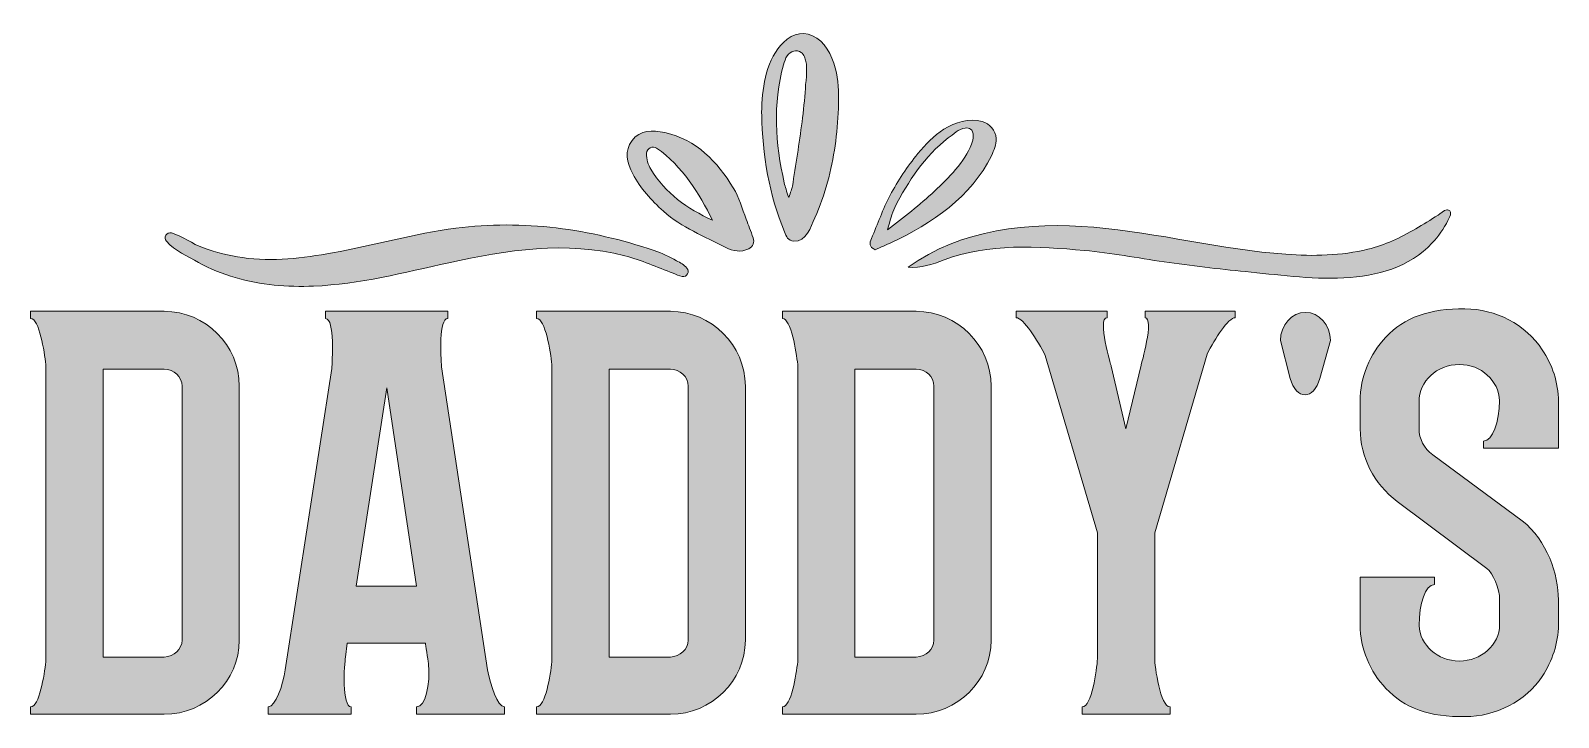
# Model space of a CAD drawing. Header units: inches. Extents: x 139 to 930, y -893 to -186.
# Drawn here: x 177 to 890, y -507 to -186 of the extents above; entities that cross this region are included whole.
import ezdxf

# ---------------------------------------------------------------- set-up
doc = ezdxf.new("R2010")
doc.units = ezdxf.units.IN
doc.header["$MEASUREMENT"] = 0
doc.layers.add('Layer 1', color=7, linetype='Continuous')

# ---------------------------------------------------------------- blocks, each defined once
blk = doc.blocks.new('block 3')
at = {"layer": 'Layer 1', "true_color": 0xe43b40}
h = blk.add_hatch(color=13, dxfattribs=at)
h.dxf.hatch_style = 2
edge = h.paths.add_edge_path()
edge.add_spline(control_points=[(177.06, -505.28), (177.06, -505.28), (177.06, -501.9), (177.06, -501.9), (181.2, -501.9), (183.45, -486.87), (184.21, -480.85), (184.21, -480.85), (184.21, -342.15), (184.21, -342.15), (183.45, -336.13), (181.2, -320.72), (177.06, -320.72), (177.06, -320.72), (177.06, -317.34), (177.06, -317.34), (177.06, -317.34), (239.46, -317.34), (239.46, -317.34), (258.63, -317.34), (274.42, -333.12), (274.42, -352.29), (274.42, -352.29), (274.42, -470.7), (274.42, -470.7), (274.42, -489.87), (258.63, -505.28), (239.46, -505.28), (239.46, -505.28), (177.06, -505.28), (177.06, -505.28)], knot_values=[0, 0, 0, 0, 1, 1, 1, 2, 2, 2, 3, 3, 3, 4, 4, 4, 5, 5, 5, 6, 6, 6, 7, 7, 7, 8, 8, 8, 9, 9, 9, 10, 10, 10, 10], degree=3, periodic=1)
edge = h.paths.add_edge_path()
edge.add_spline(control_points=[(210.89, -478.6), (210.89, -478.6), (239.46, -478.6), (239.46, -478.6), (243.97, -478.6), (247.73, -474.84), (247.73, -470.7), (247.73, -470.7), (247.73, -352.29), (247.73, -352.29), (247.73, -347.78), (243.97, -344.4), (239.46, -344.4), (239.46, -344.4), (210.89, -344.4), (210.89, -344.4), (210.89, -344.4), (210.89, -478.6), (210.89, -478.6)], knot_values=[0, 0, 0, 0, 1, 1, 1, 2, 2, 2, 3, 3, 3, 4, 4, 4, 5, 5, 5, 6, 6, 6, 6], degree=3, periodic=1)
h = blk.add_hatch(color=13, dxfattribs=at)
h.dxf.hatch_style = 2
edge = h.paths.add_edge_path()
edge.add_spline(control_points=[(398.1, -501.9), (398.1, -501.9), (398.1, -505.28), (398.1, -505.28), (398.1, -505.28), (357.12, -505.28), (357.12, -505.28), (357.12, -505.28), (357.12, -501.9), (357.12, -501.9), (361.26, -501.9), (363.51, -491.38), (362.76, -481.6), (362.39, -480.1), (361.26, -472.21), (361.26, -472.21), (361.26, -472.21), (324.8, -472.21), (324.8, -472.21), (324.8, -472.21), (324.04, -478.6), (324.04, -478.6), (323.29, -481.98), (322.16, -501.9), (326.68, -501.9), (326.68, -501.9), (326.68, -505.28), (326.68, -505.28), (326.68, -505.28), (287.96, -505.28), (287.96, -505.28), (287.96, -505.28), (287.96, -501.9), (287.96, -501.9), (291.34, -501.9), (294.72, -491.75), (295.85, -484.61), (295.85, -484.61), (317.65, -344.02), (317.65, -344.02), (317.65, -341.02), (319.16, -320.72), (314.65, -320.72), (314.65, -320.72), (314.65, -317.34), (314.65, -317.34), (314.65, -317.34), (371.78, -317.34), (371.78, -317.34), (371.78, -317.34), (371.78, -320.72), (371.78, -320.72), (367.27, -320.72), (368.4, -338.39), (368.78, -343.27), (368.78, -343.27), (390.2, -484.61), (390.2, -484.61), (391.71, -491.75), (394.71, -501.9), (398.1, -501.9)], knot_values=[0, 0, 0, 0, 1, 1, 1, 2, 2, 2, 3, 3, 3, 4, 4, 4, 5, 5, 5, 6, 6, 6, 7, 7, 7, 8, 8, 8, 9, 9, 9, 10, 10, 10, 11, 11, 11, 12, 12, 12, 13, 13, 13, 14, 14, 14, 15, 15, 15, 16, 16, 16, 17, 17, 17, 18, 18, 18, 19, 19, 19, 20, 20, 20, 20], degree=3, periodic=1)
h.paths.add_polyline_path([(357.12, -445.52), (343.21, -353.05), (328.93, -445.52)])
h = blk.add_hatch(color=13, dxfattribs=at)
h.dxf.hatch_style = 2
edge = h.paths.add_edge_path()
edge.add_spline(control_points=[(413.13, -505.28), (413.13, -505.28), (413.13, -501.9), (413.13, -501.9), (417.27, -501.9), (419.52, -486.87), (420.27, -480.85), (420.27, -480.85), (420.27, -342.15), (420.27, -342.15), (419.52, -336.13), (417.27, -320.72), (413.13, -320.72), (413.13, -320.72), (413.13, -317.34), (413.13, -317.34), (413.13, -317.34), (475.53, -317.34), (475.53, -317.34), (494.7, -317.34), (510.49, -333.12), (510.49, -352.29), (510.49, -352.29), (510.49, -470.7), (510.49, -470.7), (510.49, -489.87), (494.7, -505.28), (475.53, -505.28), (475.53, -505.28), (413.13, -505.28), (413.13, -505.28)], knot_values=[0, 0, 0, 0, 1, 1, 1, 2, 2, 2, 3, 3, 3, 4, 4, 4, 5, 5, 5, 6, 6, 6, 7, 7, 7, 8, 8, 8, 9, 9, 9, 10, 10, 10, 10], degree=3, periodic=1)
edge = h.paths.add_edge_path()
edge.add_spline(control_points=[(446.96, -478.6), (446.96, -478.6), (475.53, -478.6), (475.53, -478.6), (480.04, -478.6), (483.8, -474.84), (483.8, -470.7), (483.8, -470.7), (483.8, -352.29), (483.8, -352.29), (483.8, -347.78), (480.04, -344.4), (475.53, -344.4), (475.53, -344.4), (446.96, -344.4), (446.96, -344.4), (446.96, -344.4), (446.96, -478.6), (446.96, -478.6)], knot_values=[0, 0, 0, 0, 1, 1, 1, 2, 2, 2, 3, 3, 3, 4, 4, 4, 5, 5, 5, 6, 6, 6, 6], degree=3, periodic=1)
h = blk.add_hatch(color=13, dxfattribs=at)
h.dxf.hatch_style = 2
edge = h.paths.add_edge_path()
edge.add_spline(control_points=[(527.78, -505.28), (527.78, -505.28), (527.78, -501.9), (527.78, -501.9), (531.92, -501.9), (534.17, -486.87), (534.92, -480.85), (534.92, -480.85), (534.92, -342.15), (534.92, -342.15), (534.17, -336.13), (531.92, -320.72), (527.78, -320.72), (527.78, -320.72), (527.78, -317.34), (527.78, -317.34), (527.78, -317.34), (590.18, -317.34), (590.18, -317.34), (609.35, -317.34), (625.14, -333.12), (625.14, -352.29), (625.14, -352.29), (625.14, -470.7), (625.14, -470.7), (625.14, -489.87), (609.35, -505.28), (590.18, -505.28), (590.18, -505.28), (527.78, -505.28), (527.78, -505.28)], knot_values=[0, 0, 0, 0, 1, 1, 1, 2, 2, 2, 3, 3, 3, 4, 4, 4, 5, 5, 5, 6, 6, 6, 7, 7, 7, 8, 8, 8, 9, 9, 9, 10, 10, 10, 10], degree=3, periodic=1)
edge = h.paths.add_edge_path()
edge.add_spline(control_points=[(561.61, -478.6), (561.61, -478.6), (590.18, -478.6), (590.18, -478.6), (594.69, -478.6), (598.45, -474.84), (598.45, -470.7), (598.45, -470.7), (598.45, -352.29), (598.45, -352.29), (598.45, -347.78), (594.69, -344.4), (590.18, -344.4), (590.18, -344.4), (561.61, -344.4), (561.61, -344.4), (561.61, -344.4), (561.61, -478.6), (561.61, -478.6)], knot_values=[0, 0, 0, 0, 1, 1, 1, 2, 2, 2, 3, 3, 3, 4, 4, 4, 5, 5, 5, 6, 6, 6, 6], degree=3, periodic=1)
h = blk.add_hatch(color=13, dxfattribs=at)
h.dxf.hatch_style = 2
edge = h.paths.add_edge_path()
edge.add_spline(control_points=[(650.33, -338.01), (646.94, -330.87), (640.18, -320.34), (636.79, -320.34), (636.79, -320.34), (636.79, -317.34), (636.79, -317.34), (636.79, -317.34), (679.27, -317.34), (679.27, -317.34), (679.27, -317.34), (679.27, -320.34), (679.27, -320.34), (674.38, -320.34), (681.15, -342.9), (681.15, -342.9), (681.15, -342.9), (687.91, -372.22), (687.91, -372.22), (687.91, -372.22), (695.06, -342.52), (695.06, -342.52), (695.06, -342.52), (701.45, -320.34), (696.94, -320.34), (696.94, -320.34), (696.94, -317.34), (696.94, -317.34), (696.94, -317.34), (739.04, -317.34), (739.04, -317.34), (739.04, -317.34), (739.04, -320.34), (739.04, -320.34), (735.66, -320.34), (729.64, -330.12), (725.88, -337.26), (725.88, -337.26), (701.45, -420.71), (701.45, -420.71), (701.45, -420.71), (701.45, -478.97), (701.45, -478.97), (701.45, -483.11), (704.08, -501.9), (708.59, -501.9), (708.59, -501.9), (708.59, -505.28), (708.59, -505.28), (708.59, -505.28), (667.62, -505.28), (667.62, -505.28), (667.62, -505.28), (667.62, -501.9), (667.62, -501.9), (672.13, -501.9), (674.38, -484.61), (674.76, -479.35), (674.76, -479.35), (674.76, -420.71), (674.76, -420.71), (674.76, -420.71), (650.33, -338.01), (650.33, -338.01)], knot_values=[0, 0, 0, 0, 1, 1, 1, 2, 2, 2, 3, 3, 3, 4, 4, 4, 5, 5, 5, 6, 6, 6, 7, 7, 7, 8, 8, 8, 9, 9, 9, 10, 10, 10, 11, 11, 11, 12, 12, 12, 13, 13, 13, 14, 14, 14, 15, 15, 15, 16, 16, 16, 17, 17, 17, 18, 18, 18, 19, 19, 19, 20, 20, 20, 21, 21, 21, 21], degree=3, periodic=1)
h = blk.add_hatch(color=13, dxfattribs=at)
h.dxf.hatch_style = 2
edge = h.paths.add_edge_path()
edge.add_spline(control_points=[(783.4, -331), (783.4, -331), (778.51, -348.66), (778.51, -348.66), (775.5, -358.81), (767.61, -358.81), (764.6, -348.66), (764.6, -348.66), (760.09, -331), (760.09, -331), (760.09, -323.85), (765.35, -317.84), (771.74, -317.84), (778.13, -317.84), (783.4, -323.85), (783.4, -331)], knot_values=[0, 0, 0, 0, 1, 1, 1, 2, 2, 2, 3, 3, 3, 4, 4, 4, 5, 5, 5, 5], degree=3, periodic=1)
h = blk.add_hatch(color=13, dxfattribs=at)
h.dxf.hatch_style = 2
edge = h.paths.add_edge_path()
edge.add_spline(control_points=[(882.26, -335.38), (886.77, -342.15), (889.78, -350.41), (889.78, -359.44), (889.78, -359.44), (889.78, -381.24), (889.78, -381.24), (889.78, -381.24), (862.34, -381.24), (862.34, -381.24), (862.34, -381.24), (854.82, -381.24), (854.82, -381.24), (854.82, -381.24), (854.82, -377.86), (854.82, -377.86), (859.33, -377.86), (861.96, -368.83), (862.34, -359.06), (861.96, -349.66), (853.69, -342.15), (843.54, -342.15), (833.01, -342.15), (824.75, -350.04), (824.75, -359.44), (824.75, -359.44), (824.75, -372.22), (824.75, -372.22), (824.75, -376.73), (827, -381.24), (831.14, -384.24), (831.14, -384.24), (872.86, -415.07), (872.86, -415.07), (884.51, -424.09), (889.78, -440.25), (889.78, -451.91), (889.78, -451.91), (889.78, -463.56), (889.78, -463.56), (889.78, -472.21), (886.77, -480.47), (882.26, -487.62), (874.37, -499.27), (860.46, -506.41), (846.17, -506.41), (830.01, -506.79), (817.6, -502.28), (809.33, -493.26), (801.82, -485.36), (797.3, -474.84), (797.3, -463.56), (797.3, -463.56), (797.3, -441.38), (797.3, -441.38), (797.3, -441.38), (831.89, -441.38), (831.89, -441.38), (831.89, -441.38), (831.89, -444.76), (831.89, -444.76), (827.75, -444.76), (824.75, -453.79), (824.75, -463.94), (825.12, -472.96), (833.39, -480.47), (843.54, -480.47), (853.69, -480.47), (862.34, -472.96), (862.34, -463.56), (862.34, -463.56), (862.34, -451.91), (862.34, -451.91), (862.34, -446.64), (859.33, -439.5), (856.32, -437.25), (856.32, -437.25), (814.6, -406.05), (814.6, -406.05), (803.7, -397.78), (797.3, -385.37), (797.3, -372.22), (797.3, -372.22), (797.3, -359.44), (797.3, -359.44), (797.3, -347.78), (801.82, -337.26), (809.33, -329.36), (817.6, -320.34), (830.01, -315.83), (846.17, -316.21), (860.46, -316.21), (874.37, -323.35), (882.26, -335.38)], knot_values=[0, 0, 0, 0, 1, 1, 1, 2, 2, 2, 3, 3, 3, 4, 4, 4, 5, 5, 5, 6, 6, 6, 7, 7, 7, 8, 8, 8, 9, 9, 9, 10, 10, 10, 11, 11, 11, 12, 12, 12, 13, 13, 13, 14, 14, 14, 15, 15, 15, 16, 16, 16, 17, 17, 17, 18, 18, 18, 19, 19, 19, 20, 20, 20, 21, 21, 21, 22, 22, 22, 23, 23, 23, 24, 24, 24, 25, 25, 25, 26, 26, 26, 27, 27, 27, 28, 28, 28, 29, 29, 29, 30, 30, 30, 31, 31, 31, 31], degree=3, periodic=1)
at = {"layer": 'Layer 1', "lineweight": 0}
blk.add_lwpolyline([(357.12, -445.52), (343.21, -353.05), (328.93, -445.52), (357.12, -445.52)], dxfattribs=at)
for points, knots in [([(177.06, -505.28), (177.06, -505.28), (177.06, -501.9), (177.06, -501.9), (181.2, -501.9), (183.45, -486.87), (184.21, -480.85), (184.21, -480.85), (184.21, -342.15), (184.21, -342.15), (183.45, -336.13), (181.2, -320.72), (177.06, -320.72), (177.06, -320.72), (177.06, -317.34), (177.06, -317.34), (177.06, -317.34), (239.46, -317.34), (239.46, -317.34), (258.63, -317.34), (274.42, -333.12), (274.42, -352.29), (274.42, -352.29), (274.42, -470.7), (274.42, -470.7), (274.42, -489.87), (258.63, -505.28), (239.46, -505.28), (239.46, -505.28), (177.06, -505.28), (177.06, -505.28)], [0, 0, 0, 0, 1, 1, 1, 2, 2, 2, 3, 3, 3, 4, 4, 4, 5, 5, 5, 6, 6, 6, 7, 7, 7, 8, 8, 8, 9, 9, 9, 10, 10, 10, 10]), ([(398.1, -501.9), (398.1, -501.9), (398.1, -505.28), (398.1, -505.28), (398.1, -505.28), (357.12, -505.28), (357.12, -505.28), (357.12, -505.28), (357.12, -501.9), (357.12, -501.9), (361.26, -501.9), (363.51, -491.38), (362.76, -481.6), (362.39, -480.1), (361.26, -472.21), (361.26, -472.21), (361.26, -472.21), (324.8, -472.21), (324.8, -472.21), (324.8, -472.21), (324.04, -478.6), (324.04, -478.6), (323.29, -481.98), (322.16, -501.9), (326.68, -501.9), (326.68, -501.9), (326.68, -505.28), (326.68, -505.28), (326.68, -505.28), (287.96, -505.28), (287.96, -505.28), (287.96, -505.28), (287.96, -501.9), (287.96, -501.9), (291.34, -501.9), (294.72, -491.75), (295.85, -484.61), (295.85, -484.61), (317.65, -344.02), (317.65, -344.02), (317.65, -341.02), (319.16, -320.72), (314.65, -320.72), (314.65, -320.72), (314.65, -317.34), (314.65, -317.34), (314.65, -317.34), (371.78, -317.34), (371.78, -317.34), (371.78, -317.34), (371.78, -320.72), (371.78, -320.72), (367.27, -320.72), (368.4, -338.39), (368.78, -343.27), (368.78, -343.27), (390.2, -484.61), (390.2, -484.61), (391.71, -491.75), (394.71, -501.9), (398.1, -501.9)], [0, 0, 0, 0, 1, 1, 1, 2, 2, 2, 3, 3, 3, 4, 4, 4, 5, 5, 5, 6, 6, 6, 7, 7, 7, 8, 8, 8, 9, 9, 9, 10, 10, 10, 11, 11, 11, 12, 12, 12, 13, 13, 13, 14, 14, 14, 15, 15, 15, 16, 16, 16, 17, 17, 17, 18, 18, 18, 19, 19, 19, 20, 20, 20, 20]), ([(413.13, -505.28), (413.13, -505.28), (413.13, -501.9), (413.13, -501.9), (417.27, -501.9), (419.52, -486.87), (420.27, -480.85), (420.27, -480.85), (420.27, -342.15), (420.27, -342.15), (419.52, -336.13), (417.27, -320.72), (413.13, -320.72), (413.13, -320.72), (413.13, -317.34), (413.13, -317.34), (413.13, -317.34), (475.53, -317.34), (475.53, -317.34), (494.7, -317.34), (510.49, -333.12), (510.49, -352.29), (510.49, -352.29), (510.49, -470.7), (510.49, -470.7), (510.49, -489.87), (494.7, -505.28), (475.53, -505.28), (475.53, -505.28), (413.13, -505.28), (413.13, -505.28)], [0, 0, 0, 0, 1, 1, 1, 2, 2, 2, 3, 3, 3, 4, 4, 4, 5, 5, 5, 6, 6, 6, 7, 7, 7, 8, 8, 8, 9, 9, 9, 10, 10, 10, 10]), ([(527.78, -505.28), (527.78, -505.28), (527.78, -501.9), (527.78, -501.9), (531.92, -501.9), (534.17, -486.87), (534.92, -480.85), (534.92, -480.85), (534.92, -342.15), (534.92, -342.15), (534.17, -336.13), (531.92, -320.72), (527.78, -320.72), (527.78, -320.72), (527.78, -317.34), (527.78, -317.34), (527.78, -317.34), (590.18, -317.34), (590.18, -317.34), (609.35, -317.34), (625.14, -333.12), (625.14, -352.29), (625.14, -352.29), (625.14, -470.7), (625.14, -470.7), (625.14, -489.87), (609.35, -505.28), (590.18, -505.28), (590.18, -505.28), (527.78, -505.28), (527.78, -505.28)], [0, 0, 0, 0, 1, 1, 1, 2, 2, 2, 3, 3, 3, 4, 4, 4, 5, 5, 5, 6, 6, 6, 7, 7, 7, 8, 8, 8, 9, 9, 9, 10, 10, 10, 10]), ([(650.33, -338.01), (646.94, -330.87), (640.18, -320.34), (636.79, -320.34), (636.79, -320.34), (636.79, -317.34), (636.79, -317.34), (636.79, -317.34), (679.27, -317.34), (679.27, -317.34), (679.27, -317.34), (679.27, -320.34), (679.27, -320.34), (674.38, -320.34), (681.15, -342.9), (681.15, -342.9), (681.15, -342.9), (687.91, -372.22), (687.91, -372.22), (687.91, -372.22), (695.06, -342.52), (695.06, -342.52), (695.06, -342.52), (701.45, -320.34), (696.94, -320.34), (696.94, -320.34), (696.94, -317.34), (696.94, -317.34), (696.94, -317.34), (739.04, -317.34), (739.04, -317.34), (739.04, -317.34), (739.04, -320.34), (739.04, -320.34), (735.66, -320.34), (729.64, -330.12), (725.88, -337.26), (725.88, -337.26), (701.45, -420.71), (701.45, -420.71), (701.45, -420.71), (701.45, -478.97), (701.45, -478.97), (701.45, -483.11), (704.08, -501.9), (708.59, -501.9), (708.59, -501.9), (708.59, -505.28), (708.59, -505.28), (708.59, -505.28), (667.62, -505.28), (667.62, -505.28), (667.62, -505.28), (667.62, -501.9), (667.62, -501.9), (672.13, -501.9), (674.38, -484.61), (674.76, -479.35), (674.76, -479.35), (674.76, -420.71), (674.76, -420.71), (674.76, -420.71), (650.33, -338.01), (650.33, -338.01)], [0, 0, 0, 0, 1, 1, 1, 2, 2, 2, 3, 3, 3, 4, 4, 4, 5, 5, 5, 6, 6, 6, 7, 7, 7, 8, 8, 8, 9, 9, 9, 10, 10, 10, 11, 11, 11, 12, 12, 12, 13, 13, 13, 14, 14, 14, 15, 15, 15, 16, 16, 16, 17, 17, 17, 18, 18, 18, 19, 19, 19, 20, 20, 20, 21, 21, 21, 21]), ([(783.4, -331), (783.4, -331), (778.51, -348.66), (778.51, -348.66), (775.5, -358.81), (767.61, -358.81), (764.6, -348.66), (764.6, -348.66), (760.09, -331), (760.09, -331), (760.09, -323.85), (765.35, -317.84), (771.74, -317.84), (778.13, -317.84), (783.4, -323.85), (783.4, -331)], [0, 0, 0, 0, 1, 1, 1, 2, 2, 2, 3, 3, 3, 4, 4, 4, 5, 5, 5, 5]), ([(882.26, -335.38), (886.77, -342.15), (889.78, -350.41), (889.78, -359.44), (889.78, -359.44), (889.78, -381.24), (889.78, -381.24), (889.78, -381.24), (862.34, -381.24), (862.34, -381.24), (862.34, -381.24), (854.82, -381.24), (854.82, -381.24), (854.82, -381.24), (854.82, -377.86), (854.82, -377.86), (859.33, -377.86), (861.96, -368.83), (862.34, -359.06), (861.96, -349.66), (853.69, -342.15), (843.54, -342.15), (833.01, -342.15), (824.75, -350.04), (824.75, -359.44), (824.75, -359.44), (824.75, -372.22), (824.75, -372.22), (824.75, -376.73), (827, -381.24), (831.14, -384.24), (831.14, -384.24), (872.86, -415.07), (872.86, -415.07), (884.51, -424.09), (889.78, -440.25), (889.78, -451.91), (889.78, -451.91), (889.78, -463.56), (889.78, -463.56), (889.78, -472.21), (886.77, -480.47), (882.26, -487.62), (874.37, -499.27), (860.46, -506.41), (846.17, -506.41), (830.01, -506.79), (817.6, -502.28), (809.33, -493.26), (801.82, -485.36), (797.3, -474.84), (797.3, -463.56), (797.3, -463.56), (797.3, -441.38), (797.3, -441.38), (797.3, -441.38), (831.89, -441.38), (831.89, -441.38), (831.89, -441.38), (831.89, -444.76), (831.89, -444.76), (827.75, -444.76), (824.75, -453.79), (824.75, -463.94), (825.12, -472.96), (833.39, -480.47), (843.54, -480.47), (853.69, -480.47), (862.34, -472.96), (862.34, -463.56), (862.34, -463.56), (862.34, -451.91), (862.34, -451.91), (862.34, -446.64), (859.33, -439.5), (856.32, -437.25), (856.32, -437.25), (814.6, -406.05), (814.6, -406.05), (803.7, -397.78), (797.3, -385.37), (797.3, -372.22), (797.3, -372.22), (797.3, -359.44), (797.3, -359.44), (797.3, -347.78), (801.82, -337.26), (809.33, -329.36), (817.6, -320.34), (830.01, -315.83), (846.17, -316.21), (860.46, -316.21), (874.37, -323.35), (882.26, -335.38)], [0, 0, 0, 0, 1, 1, 1, 2, 2, 2, 3, 3, 3, 4, 4, 4, 5, 5, 5, 6, 6, 6, 7, 7, 7, 8, 8, 8, 9, 9, 9, 10, 10, 10, 11, 11, 11, 12, 12, 12, 13, 13, 13, 14, 14, 14, 15, 15, 15, 16, 16, 16, 17, 17, 17, 18, 18, 18, 19, 19, 19, 20, 20, 20, 21, 21, 21, 22, 22, 22, 23, 23, 23, 24, 24, 24, 25, 25, 25, 26, 26, 26, 27, 27, 27, 28, 28, 28, 29, 29, 29, 30, 30, 30, 31, 31, 31, 31]), ([(210.89, -478.6), (210.89, -478.6), (239.46, -478.6), (239.46, -478.6), (243.97, -478.6), (247.73, -474.84), (247.73, -470.7), (247.73, -470.7), (247.73, -352.29), (247.73, -352.29), (247.73, -347.78), (243.97, -344.4), (239.46, -344.4), (239.46, -344.4), (210.89, -344.4), (210.89, -344.4), (210.89, -344.4), (210.89, -478.6), (210.89, -478.6)], [0, 0, 0, 0, 1, 1, 1, 2, 2, 2, 3, 3, 3, 4, 4, 4, 5, 5, 5, 6, 6, 6, 6]), ([(446.96, -478.6), (446.96, -478.6), (475.53, -478.6), (475.53, -478.6), (480.04, -478.6), (483.8, -474.84), (483.8, -470.7), (483.8, -470.7), (483.8, -352.29), (483.8, -352.29), (483.8, -347.78), (480.04, -344.4), (475.53, -344.4), (475.53, -344.4), (446.96, -344.4), (446.96, -344.4), (446.96, -344.4), (446.96, -478.6), (446.96, -478.6)], [0, 0, 0, 0, 1, 1, 1, 2, 2, 2, 3, 3, 3, 4, 4, 4, 5, 5, 5, 6, 6, 6, 6]), ([(561.61, -478.6), (561.61, -478.6), (590.18, -478.6), (590.18, -478.6), (594.69, -478.6), (598.45, -474.84), (598.45, -470.7), (598.45, -470.7), (598.45, -352.29), (598.45, -352.29), (598.45, -347.78), (594.69, -344.4), (590.18, -344.4), (590.18, -344.4), (561.61, -344.4), (561.61, -344.4), (561.61, -344.4), (561.61, -478.6), (561.61, -478.6)], [0, 0, 0, 0, 1, 1, 1, 2, 2, 2, 3, 3, 3, 4, 4, 4, 5, 5, 5, 6, 6, 6, 6])]:
    blk.add_open_spline(points, degree=3, knots=knots, dxfattribs=at)
blk = doc.blocks.new('block 5')
at = {"layer": 'Layer 1', "true_color": 0xffffff}
h = blk.add_hatch(color=7, dxfattribs=at)
h.dxf.hatch_style = 2
edge = h.paths.add_edge_path()
edge.add_spline(control_points=[(518.11, -225.73), (518.09, -224.62), (518.1, -223.51), (518.13, -222.4), (518.43, -212.08), (520.61, -199.44), (528.24, -191.88), (532.7, -187.46), (538.48, -186.39), (543.81, -189.93), (549.07, -193.44), (551.72, -200.13), (552.96, -206.11), (554.09, -211.56), (554.13, -217.16), (553.91, -222.72), (553.47, -234.33), (551.92, -245.94), (548.83, -257.15), (547.27, -262.8), (545.32, -268.35), (542.93, -273.71), (541.02, -277.98), (538.95, -285.08), (533.12, -284.67), (530.27, -284.47), (529.65, -282.4), (528.74, -280.21), (521.73, -263.44), (518.34, -243.88), (518.11, -225.73)], knot_values=[0, 0, 0, 0, 1, 1, 1, 2, 2, 2, 3, 3, 3, 4, 4, 4, 5, 5, 5, 6, 6, 6, 7, 7, 7, 8, 8, 8, 9, 9, 9, 10, 10, 10, 10], degree=3, periodic=1)
edge = h.paths.add_edge_path()
edge.add_spline(control_points=[(538.05, -198.59), (537.71, -197.79), (537.23, -197.09), (536.55, -196.59), (534.5, -195.07), (531.44, -196.12), (530.04, -198.1), (529.16, -199.35), (528.71, -200.85), (528.3, -202.32), (523.24, -220.85), (524.5, -238.93), (528.65, -257.49), (529.07, -259.37), (529.77, -261.18), (530.73, -264.25), (531.61, -261.64), (532.25, -260.38), (532.45, -259.04), (533.92, -249.17), (535.66, -239), (536.93, -228.97), (537.6, -223.78), (538.14, -218.57), (538.48, -213.35), (538.78, -208.81), (539.91, -202.89), (538.05, -198.59)], knot_values=[0, 0, 0, 0, 1, 1, 1, 2, 2, 2, 3, 3, 3, 4, 4, 4, 5, 5, 5, 6, 6, 6, 7, 7, 7, 8, 8, 8, 9, 9, 9, 9], degree=3, periodic=1)
h = blk.add_hatch(color=7, dxfattribs=at)
h.dxf.hatch_style = 2
edge = h.paths.add_edge_path()
edge.add_spline(control_points=[(571.02, -288.65), (568.15, -287.25), (568.35, -285.47), (569.28, -283.37), (572.24, -276.67), (574.56, -269.76), (578.02, -263.24), (581.68, -256.36), (586.02, -249.83), (590.97, -243.8), (594.51, -239.5), (598.4, -235.4), (603.12, -232.43), (608.22, -229.22), (614.97, -227.04), (620.96, -228.81), (624.61, -229.9), (627.31, -232.87), (627.44, -236.77), (627.53, -239.55), (626.5, -242.24), (625.29, -244.75), (616.05, -263.91), (597.39, -276.45), (578.73, -285.24), (576.27, -286.4), (573.76, -287.44), (571.02, -288.65)], knot_values=[0, 0, 0, 0, 1, 1, 1, 2, 2, 2, 3, 3, 3, 4, 4, 4, 5, 5, 5, 6, 6, 6, 7, 7, 7, 8, 8, 8, 9, 9, 9, 9], degree=3, periodic=1)
edge = h.paths.add_edge_path()
edge.add_spline(control_points=[(615.5, -232.32), (614.91, -231.88), (614.08, -231.68), (612.97, -231.84), (610.11, -232.27), (607.38, -234.79), (605.17, -236.49), (594.01, -245.11), (586.49, -256.61), (580.18, -268.96), (578.78, -271.71), (578.21, -274.88), (576.79, -279.31), (584.29, -273.53), (591.85, -267.79), (598.74, -261.28), (605.1, -255.26), (612.79, -247.65), (616.06, -239.35), (616.97, -237.05), (617.27, -233.62), (615.5, -232.32)], knot_values=[0, 0, 0, 0, 1, 1, 1, 2, 2, 2, 3, 3, 3, 4, 4, 4, 5, 5, 5, 6, 6, 6, 7, 7, 7, 7], degree=3, periodic=1)
h = blk.add_hatch(color=7, dxfattribs=at)
h.dxf.hatch_style = 2
edge = h.paths.add_edge_path()
edge.add_spline(control_points=[(514.14, -283.07), (514.86, -285.04), (514, -287.31), (512.09, -288.19), (508.41, -289.89), (504.74, -289.41), (501.38, -287.6), (491.51, -282.27), (480.8, -278.38), (472.27, -270.65), (466.61, -265.52), (461.49, -260.08), (457.96, -253.26), (455.28, -248.08), (453.94, -242.46), (457.66, -237.62), (461.41, -232.74), (467.21, -232.75), (472.92, -233.99), (487.89, -237.24), (497.3, -247.55), (504.87, -259.79), (507.6, -264.2), (508.97, -269.46), (510.88, -274.37), (511.98, -277.17), (513.02, -280.01), (514.14, -283.07)], knot_values=[0, 0, 0, 0, 1, 1, 1, 2, 2, 2, 3, 3, 3, 4, 4, 4, 5, 5, 5, 6, 6, 6, 7, 7, 7, 8, 8, 8, 9, 9, 9, 9], degree=3, periodic=1)
edge = h.paths.add_edge_path()
edge.add_spline(control_points=[(495.19, -274.87), (488.92, -262.42), (481.12, -249.49), (469.12, -241.28), (467.17, -239.94), (464.55, -241.27), (464.42, -243.62), (464.26, -246.38), (465.21, -249.18), (466.37, -251.09), (473.17, -262.26), (483.4, -269.47), (495.19, -274.87)], knot_values=[0, 0, 0, 0, 1, 1, 1, 2, 2, 2, 3, 3, 3, 4, 4, 4, 4], degree=3, periodic=1)
h = blk.add_hatch(color=7, dxfattribs=at)
h.dxf.hatch_style = 2
edge = h.paths.add_edge_path()
edge.add_spline(control_points=[(837.67, -269.98), (837.95, -269.94), (838.22, -269.97), (838.48, -270.09), (840.52, -270.99), (838.87, -273.72), (838.24, -274.97), (836.31, -278.8), (833.81, -282.33), (830.88, -285.46), (809.36, -308.43), (771.58, -301.49), (743.84, -298.81), (731.13, -297.59), (718.45, -296.07), (705.82, -294.27), (693.41, -292.5), (681.11, -290.05), (668.65, -288.96), (646.96, -287.05), (623.87, -285.51), (603.22, -293.36), (597.81, -295.41), (592.31, -297.26), (586.44, -296.79), (610.8, -278.99), (642.96, -275.59), (673.03, -278.15), (703.1, -280.7), (732.55, -288.53), (762.65, -290.76), (775.3, -291.7), (788.45, -291.41), (800.94, -288.43), (808.85, -286.54), (816.18, -282.89), (823.18, -278.83), (826.7, -276.79), (830.15, -274.64), (833.62, -272.53), (834.62, -271.92), (836.26, -270.16), (837.67, -269.98)], knot_values=[0, 0, 0, 0, 1, 1, 1, 2, 2, 2, 3, 3, 3, 4, 4, 4, 5, 5, 5, 6, 6, 6, 7, 7, 7, 8, 8, 8, 9, 9, 9, 10, 10, 10, 11, 11, 11, 12, 12, 12, 13, 13, 13, 14, 14, 14, 14], degree=3, periodic=1)
h = blk.add_hatch(color=7, dxfattribs=at)
h.dxf.hatch_style = 2
edge = h.paths.add_edge_path()
edge.add_spline(control_points=[(240.45, -284.7), (238.88, -283), (240.53, -280.21), (242.77, -280.81), (248.19, -282.26), (252.47, -285.93), (257.7, -287.79), (263.61, -289.89), (269.72, -291.4), (275.92, -292.31), (290.13, -294.4), (303.99, -292.57), (317.95, -290.06), (337.19, -286.6), (356.05, -281.12), (375.43, -278.6), (406.87, -274.49), (438.01, -278.9), (467.9, -288.98), (471.56, -290.21), (475.08, -291.83), (478.44, -293.74), (480.09, -294.68), (481.91, -295.7), (483.24, -297.18), (484.74, -298.86), (483.25, -301.51), (481.03, -301.1), (479.58, -300.83), (478.23, -300.1), (476.84, -299.58), (469.33, -296.79), (461.94, -293.47), (454.21, -291.46), (426.95, -284.38), (399.17, -288.68), (372.15, -294.68), (351.29, -299.31), (330.44, -304.71), (309.1, -305.61), (296.82, -306.13), (284.36, -305.06), (272.53, -301.63), (266.61, -299.92), (260.85, -297.6), (255.46, -294.61), (250.23, -291.7), (244.56, -289.15), (240.45, -284.7)], knot_values=[0, 0, 0, 0, 1, 1, 1, 2, 2, 2, 3, 3, 3, 4, 4, 4, 5, 5, 5, 6, 6, 6, 7, 7, 7, 8, 8, 8, 9, 9, 9, 10, 10, 10, 11, 11, 11, 12, 12, 12, 13, 13, 13, 14, 14, 14, 15, 15, 15, 16, 16, 16, 16], degree=3, periodic=1)
at = {"layer": 'Layer 1', "lineweight": 0}
for points, knots in [([(518.11, -225.73), (518.09, -224.62), (518.1, -223.51), (518.13, -222.4), (518.43, -212.08), (520.61, -199.44), (528.24, -191.88), (532.7, -187.46), (538.48, -186.39), (543.81, -189.93), (549.07, -193.44), (551.72, -200.13), (552.96, -206.11), (554.09, -211.56), (554.13, -217.16), (553.91, -222.72), (553.47, -234.33), (551.92, -245.94), (548.83, -257.15), (547.27, -262.8), (545.32, -268.35), (542.93, -273.71), (541.02, -277.98), (538.95, -285.08), (533.12, -284.67), (530.27, -284.47), (529.65, -282.4), (528.74, -280.21), (521.73, -263.44), (518.34, -243.88), (518.11, -225.73)], [0, 0, 0, 0, 1, 1, 1, 2, 2, 2, 3, 3, 3, 4, 4, 4, 5, 5, 5, 6, 6, 6, 7, 7, 7, 8, 8, 8, 9, 9, 9, 10, 10, 10, 10]), ([(538.05, -198.59), (537.71, -197.79), (537.23, -197.09), (536.55, -196.59), (534.5, -195.07), (531.44, -196.12), (530.04, -198.1), (529.16, -199.35), (528.71, -200.85), (528.3, -202.32), (523.24, -220.85), (524.5, -238.93), (528.65, -257.49), (529.07, -259.37), (529.77, -261.18), (530.73, -264.25), (531.61, -261.64), (532.25, -260.38), (532.45, -259.04), (533.92, -249.17), (535.66, -239), (536.93, -228.97), (537.6, -223.78), (538.14, -218.57), (538.48, -213.35), (538.78, -208.81), (539.91, -202.89), (538.05, -198.59)], [0, 0, 0, 0, 1, 1, 1, 2, 2, 2, 3, 3, 3, 4, 4, 4, 5, 5, 5, 6, 6, 6, 7, 7, 7, 8, 8, 8, 9, 9, 9, 9]), ([(571.02, -288.65), (568.15, -287.25), (568.35, -285.47), (569.28, -283.37), (572.24, -276.67), (574.56, -269.76), (578.02, -263.24), (581.68, -256.36), (586.02, -249.83), (590.97, -243.8), (594.51, -239.5), (598.4, -235.4), (603.12, -232.43), (608.22, -229.22), (614.97, -227.04), (620.96, -228.81), (624.61, -229.9), (627.31, -232.87), (627.44, -236.77), (627.53, -239.55), (626.5, -242.24), (625.29, -244.75), (616.05, -263.91), (597.39, -276.45), (578.73, -285.24), (576.27, -286.4), (573.76, -287.44), (571.02, -288.65)], [0, 0, 0, 0, 1, 1, 1, 2, 2, 2, 3, 3, 3, 4, 4, 4, 5, 5, 5, 6, 6, 6, 7, 7, 7, 8, 8, 8, 9, 9, 9, 9]), ([(514.14, -283.07), (514.86, -285.04), (514, -287.31), (512.09, -288.19), (508.41, -289.89), (504.74, -289.41), (501.38, -287.6), (491.51, -282.27), (480.8, -278.38), (472.27, -270.65), (466.61, -265.52), (461.49, -260.08), (457.96, -253.26), (455.28, -248.08), (453.94, -242.46), (457.66, -237.62), (461.41, -232.74), (467.21, -232.75), (472.92, -233.99), (487.89, -237.24), (497.3, -247.55), (504.87, -259.79), (507.6, -264.2), (508.97, -269.46), (510.88, -274.37), (511.98, -277.17), (513.02, -280.01), (514.14, -283.07)], [0, 0, 0, 0, 1, 1, 1, 2, 2, 2, 3, 3, 3, 4, 4, 4, 5, 5, 5, 6, 6, 6, 7, 7, 7, 8, 8, 8, 9, 9, 9, 9]), ([(615.5, -232.32), (614.91, -231.88), (614.08, -231.68), (612.97, -231.84), (610.11, -232.27), (607.38, -234.79), (605.17, -236.49), (594.01, -245.11), (586.49, -256.61), (580.18, -268.96), (578.78, -271.71), (578.21, -274.88), (576.79, -279.31), (584.29, -273.53), (591.85, -267.79), (598.74, -261.28), (605.1, -255.26), (612.79, -247.65), (616.06, -239.35), (616.97, -237.05), (617.27, -233.62), (615.5, -232.32)], [0, 0, 0, 0, 1, 1, 1, 2, 2, 2, 3, 3, 3, 4, 4, 4, 5, 5, 5, 6, 6, 6, 7, 7, 7, 7]), ([(495.19, -274.87), (488.92, -262.42), (481.12, -249.49), (469.12, -241.28), (467.17, -239.94), (464.55, -241.27), (464.42, -243.62), (464.26, -246.38), (465.21, -249.18), (466.37, -251.09), (473.17, -262.26), (483.4, -269.47), (495.19, -274.87)], [0, 0, 0, 0, 1, 1, 1, 2, 2, 2, 3, 3, 3, 4, 4, 4, 4]), ([(837.67, -269.98), (837.95, -269.94), (838.22, -269.97), (838.48, -270.09), (840.52, -270.99), (838.87, -273.72), (838.24, -274.97), (836.31, -278.8), (833.81, -282.33), (830.88, -285.46), (809.36, -308.43), (771.58, -301.49), (743.84, -298.81), (731.13, -297.59), (718.45, -296.07), (705.82, -294.27), (693.41, -292.5), (681.11, -290.05), (668.65, -288.96), (646.96, -287.05), (623.87, -285.51), (603.22, -293.36), (597.81, -295.41), (592.31, -297.26), (586.44, -296.79), (610.8, -278.99), (642.96, -275.59), (673.03, -278.15), (703.1, -280.7), (732.55, -288.53), (762.65, -290.76), (775.3, -291.7), (788.45, -291.41), (800.94, -288.43), (808.85, -286.54), (816.18, -282.89), (823.18, -278.83), (826.7, -276.79), (830.15, -274.64), (833.62, -272.53), (834.62, -271.92), (836.26, -270.16), (837.67, -269.98)], [0, 0, 0, 0, 1, 1, 1, 2, 2, 2, 3, 3, 3, 4, 4, 4, 5, 5, 5, 6, 6, 6, 7, 7, 7, 8, 8, 8, 9, 9, 9, 10, 10, 10, 11, 11, 11, 12, 12, 12, 13, 13, 13, 14, 14, 14, 14]), ([(240.45, -284.7), (238.88, -283), (240.53, -280.21), (242.77, -280.81), (248.19, -282.26), (252.47, -285.93), (257.7, -287.79), (263.61, -289.89), (269.72, -291.4), (275.92, -292.31), (290.13, -294.4), (303.99, -292.57), (317.95, -290.06), (337.19, -286.6), (356.05, -281.12), (375.43, -278.6), (406.87, -274.49), (438.01, -278.9), (467.9, -288.98), (471.56, -290.21), (475.08, -291.83), (478.44, -293.74), (480.09, -294.68), (481.91, -295.7), (483.24, -297.18), (484.74, -298.86), (483.25, -301.51), (481.03, -301.1), (479.58, -300.83), (478.23, -300.1), (476.84, -299.58), (469.33, -296.79), (461.94, -293.47), (454.21, -291.46), (426.95, -284.38), (399.17, -288.68), (372.15, -294.68), (351.29, -299.31), (330.44, -304.71), (309.1, -305.61), (296.82, -306.13), (284.36, -305.06), (272.53, -301.63), (266.61, -299.92), (260.85, -297.6), (255.46, -294.61), (250.23, -291.7), (244.56, -289.15), (240.45, -284.7)], [0, 0, 0, 0, 1, 1, 1, 2, 2, 2, 3, 3, 3, 4, 4, 4, 5, 5, 5, 6, 6, 6, 7, 7, 7, 8, 8, 8, 9, 9, 9, 10, 10, 10, 11, 11, 11, 12, 12, 12, 13, 13, 13, 14, 14, 14, 15, 15, 15, 16, 16, 16, 16])]:
    blk.add_open_spline(points, degree=3, knots=knots, dxfattribs=at)
blk = doc.blocks.new('block 2')
at = {"layer": 'Layer 1'}
for name in ['block 5', 'block 3']:
    blk.add_blockref(name, (0, 0), dxfattribs=at)

msp = doc.modelspace()

# ---------------------------------------------------------------- block references
at = {"layer": 'Layer 1'}
msp.add_blockref('block 2', (0, 0), dxfattribs=at)

doc.saveas('drawing.dxf')
